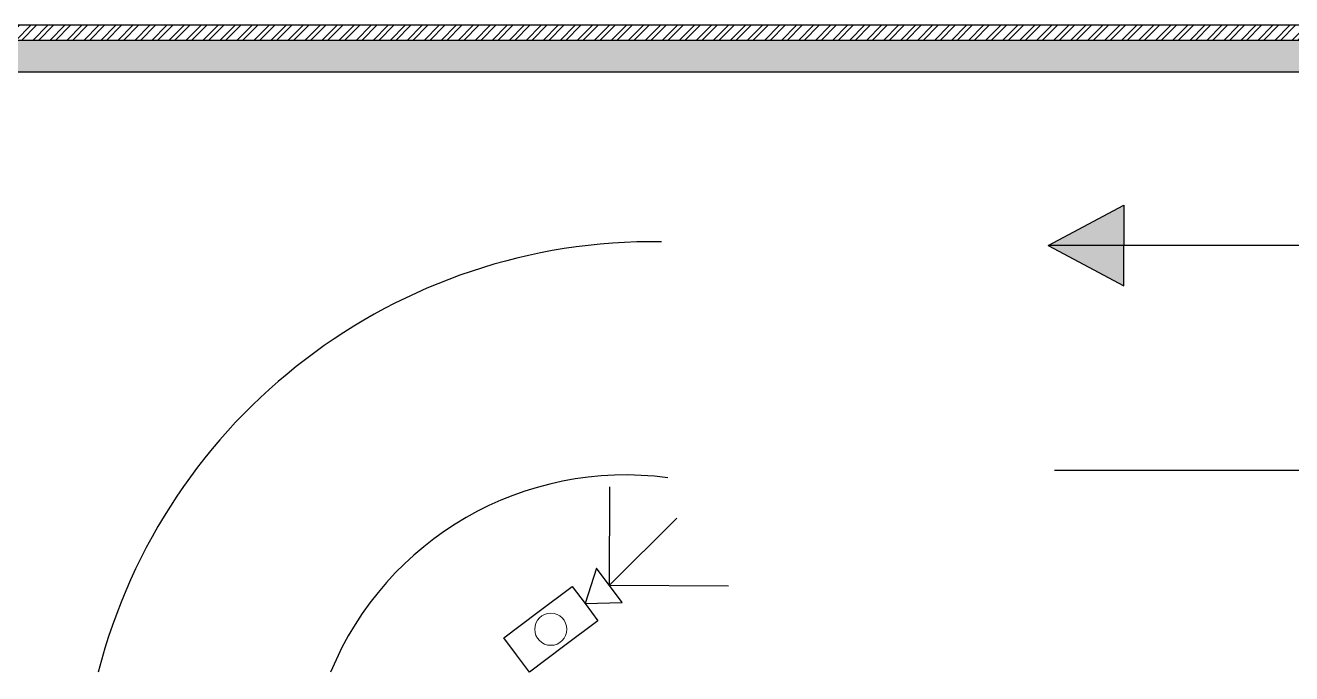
# Model space of a CAD drawing. Header units: millimetres. Extents: x 10193 to 57833, y 9963 to 44360.
# Drawn here: x 22723 to 32749, y 37570 to 42703 of the extents above; entities that cross this region are included whole.
import ezdxf

# ---------------------------------------------------------------- set-up
doc = ezdxf.new("R2010")
doc.units = ezdxf.units.MM
doc.set_wipeout_variables(frame=1)
doc.layers.add('Камеры', color=7, linetype='Continuous')
doc.layers.add('Стены', color=7, linetype='Continuous')

# ---------------------------------------------------------------- blocks, each defined once
blk = doc.blocks.new('видеокамера с поворотным устройством')
blk.add_wipeout([(0, 2), (8, 2), (8, -2), (0, -2)])
at = {"color": 0, "lineweight": 20}
blk.add_circle((4, 0), 1.5, dxfattribs=at)
blk.add_wipeout([(8, 0), (10.85, 2), (10.85, -2)])
at = {"color": 0, "lineweight": 30}
blk.add_lwpolyline([(0, -2), (0, 0), (0, 2), (4, 2), (8, 2), (8, 0), (8, -2), (4, -2)], close=True, dxfattribs=at)
blk.add_lwpolyline([(8, 0), (10.85, -2), (10.85, 2), (8, 0)], dxfattribs=at)

msp = doc.modelspace()

# ---------------------------------------------------------------- hatches: boundary and pattern name
at = {"layer": 'Стены'}
h = msp.add_hatch(dxfattribs=at)
h.set_pattern_fill('ANSI32', color=256, scale=10)
h.paths.add_polyline_path([(57833, 42703), (10593, 42703), (10593, 9963), (26833, 9963), (26833, 14963), (57833, 14963)])
h.paths.add_polyline_path([(10713, 42583), (57713, 42583), (57713, 15083), (26713, 15083), (26713, 10083), (10713, 10083)], flags=16)
h.paths.add_polyline_path([(10963, 42333), (57463, 42333), (57463, 15333), (26463, 15333), (26463, 10333), (10963, 10333)], flags=0)
h.paths.add_polyline_path([(57463, 42333), (10963, 42333), (10963, 10333), (26463, 10333), (26463, 15333), (57463, 15333)], flags=0)
h = msp.add_hatch(dxfattribs=at)
h.set_pattern_fill('ANSI36', color=256, scale=10)
h.paths.add_polyline_path([(57713, 42583), (10713, 42583), (10713, 10083), (26713, 10083), (26713, 15083), (57713, 15083)])
h.paths.add_polyline_path([(10963, 42333), (57463, 42333), (57463, 15333), (26463, 15333), (26463, 10333), (10963, 10333)], flags=16)
at = {"layer": 'Стены', "true_color": 0x2776bb}
h = msp.add_hatch(color=152, dxfattribs=at)
h.dxf.hatch_style = 1
h.paths.add_polyline_path([(31420, 40640), (31420, 40960), (30820, 40960)])
h.paths.add_polyline_path([(31420, 40960), (31420, 41280), (30820, 40960)])

# ---------------------------------------------------------------- linework, layer by layer
at = {"layer": 'Стены'}
for p, q in [((57833, 42703), (15578, 42703)), ((57713, 42583), (15578, 42583)), ((57463, 42333), (15578, 42333))]:
    msp.add_line(p, q, dxfattribs=at)
at = {"layer": 'Стены', "color": 152, "true_color": 0x2776bb}
for p, q in [((30820, 40960), (31420, 41280)), ((31420, 41280), (31420, 40960)), ((33370, 40960), (30820, 40960)), ((30820, 40960), (31420, 40640)), ((31420, 40640), (31420, 40960)), ((30870, 39180), (33420, 39180))]:
    msp.add_line(p, q, dxfattribs=at)
for centre, radius, start, end in [((27695, 36452), 4538, 89.1793, 165.5784), ((27472, 36620), 2523, 82.2961, 157.5683)]:
    msp.add_arc(centre, radius, start, end, dxfattribs=at)

# ---------------------------------------------------------------- next in the draw order: block references
at = {"layer": 'Камеры', "color": 242, "true_color": 0xcd2027, "xscale": 84.73870062199373, "yscale": 84.73870062199373, "zscale": 84.73870062199373, "rotation": 36.88534588141784}
msp.add_blockref('видеокамера с поворотным устройством', (26612, 37718), dxfattribs=at)

# ---------------------------------------------------------------- next in the draw order: linework, layer by layer
at = {"layer": 'Камеры', "color": 242, "true_color": 0xcd2027}
for q in [(27350, 39050), (27880, 38800), (28290, 38266)]:
    msp.add_line((27347, 38270), q, dxfattribs=at)

doc.saveas('drawing.dxf')
